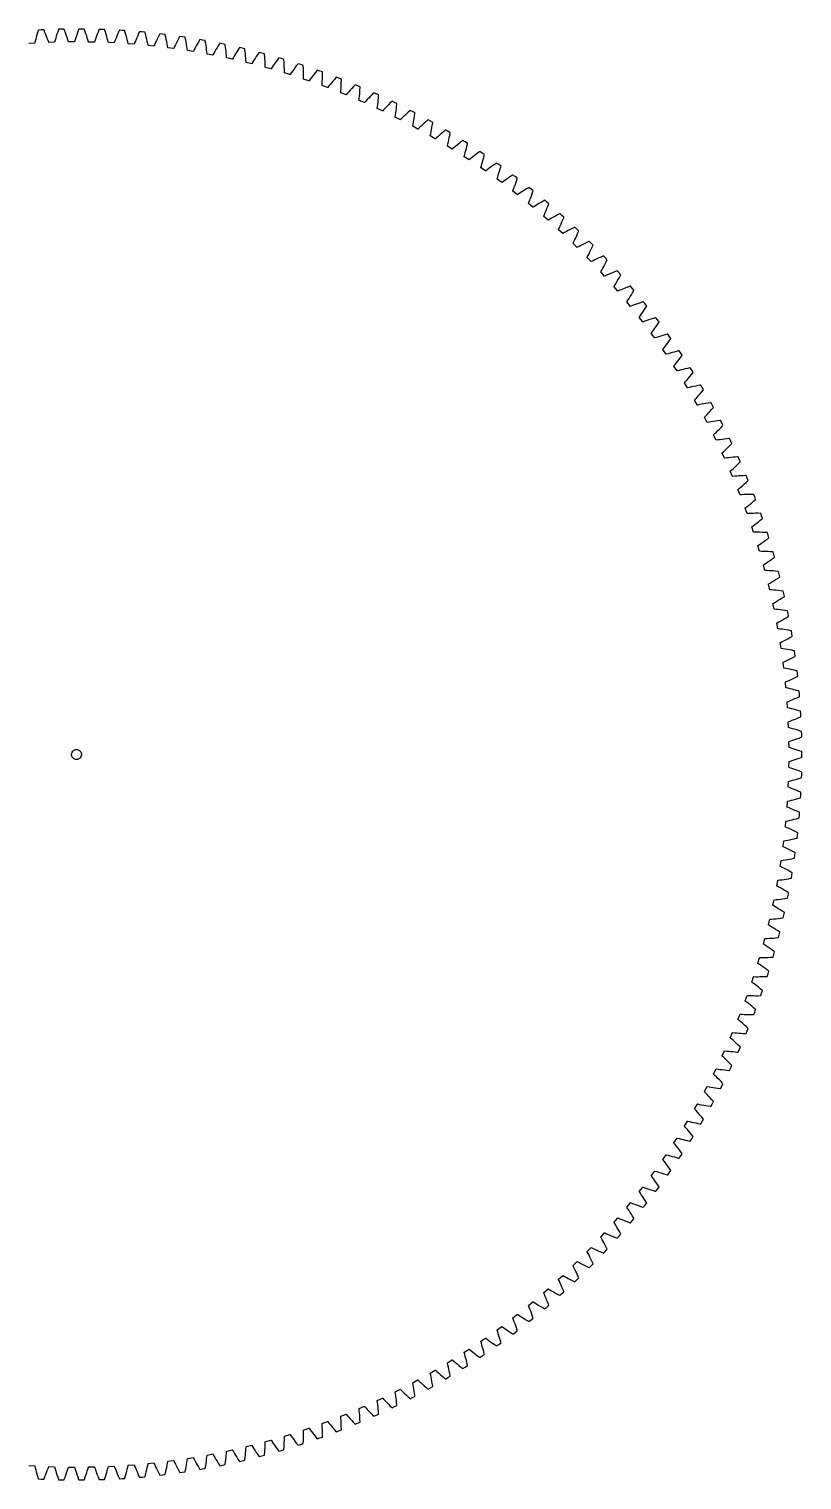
# Model space of a CAD drawing. Extents: x 274.8 to 331.4, y -24.9 to 28.2.
# Drawn here: x 303.1 to 331.4, y -24.9 to 28.2 of the extents above; entities that cross this region are included whole.
import ezdxf

# ---------------------------------------------------------------- set-up
doc = ezdxf.new("R2010")
doc.units = 0
doc.header["$MEASUREMENT"] = 0
doc.layers.add('OpenJsCad', color=7, linetype='CONTINUOUS')

msp = doc.modelspace()

# ---------------------------------------------------------------- linework, layer by layer
at = {"layer": 'OpenJsCad'}
msp.add_lwpolyline([(303.074, -24.364), (303.283, -24.377), (303.285, -24.379), (303.287, -24.384), (303.304, -24.452), (303.323, -24.525), (303.344, -24.6), (303.366, -24.676), (303.389, -24.755), (303.413, -24.836), (303.42, -24.856), (303.519, -24.862), (303.619, -24.866), (303.627, -24.846), (303.659, -24.768), (303.69, -24.692), (303.719, -24.618), (303.747, -24.546), (303.773, -24.475), (303.797, -24.409), (303.799, -24.404), (303.801, -24.402), (304.01, -24.41), (304.012, -24.412), (304.014, -24.416), (304.034, -24.484), (304.055, -24.556), (304.077, -24.631), (304.101, -24.707), (304.126, -24.785), (304.153, -24.864), (304.16, -24.885), (304.26, -24.888), (304.359, -24.889), (304.367, -24.869), (304.397, -24.79), (304.426, -24.713), (304.453, -24.638), (304.478, -24.565), (304.503, -24.494), (304.525, -24.427), (304.527, -24.423), (304.529, -24.42), (304.738, -24.422), (304.74, -24.424), (304.742, -24.428), (304.764, -24.496), (304.787, -24.567), (304.811, -24.641), (304.837, -24.716), (304.865, -24.794), (304.894, -24.873), (304.901, -24.893), (305.001, -24.893), (305.101, -24.891), (305.108, -24.871), (305.136, -24.792), (305.162, -24.714), (305.187, -24.638), (305.211, -24.564), (305.233, -24.492), (305.253, -24.425), (305.255, -24.42), (305.257, -24.418), (305.466, -24.414), (305.468, -24.416), (305.471, -24.42), (305.494, -24.487), (305.519, -24.558), (305.545, -24.631), (305.574, -24.705), (305.603, -24.782), (305.634, -24.86), (305.642, -24.88), (305.742, -24.878), (305.841, -24.873), (305.848, -24.853), (305.874, -24.772), (305.898, -24.694), (305.921, -24.618), (305.942, -24.543), (305.962, -24.47), (305.981, -24.403), (305.983, -24.398), (305.985, -24.396), (306.194, -24.386), (306.196, -24.388), (306.198, -24.392), (306.223, -24.458), (306.25, -24.528), (306.279, -24.6), (306.309, -24.674), (306.341, -24.75), (306.374, -24.827), (306.383, -24.847), (306.482, -24.842), (306.582, -24.834), (306.588, -24.813), (306.611, -24.733), (306.633, -24.654), (306.654, -24.577), (306.673, -24.501), (306.691, -24.428), (306.708, -24.36), (306.709, -24.355), (306.711, -24.353), (306.92, -24.337), (306.922, -24.339), (306.925, -24.343), (306.951, -24.408), (306.981, -24.478), (307.011, -24.549), (307.043, -24.622), (307.077, -24.697), (307.113, -24.773), (307.122, -24.793), (307.221, -24.785), (307.32, -24.774), (307.326, -24.754), (307.347, -24.672), (307.367, -24.593), (307.385, -24.515), (307.403, -24.439), (307.419, -24.366), (307.433, -24.297), (307.435, -24.292), (307.437, -24.29), (307.645, -24.268), (307.647, -24.27), (307.65, -24.274), (307.678, -24.338), (307.709, -24.407), (307.742, -24.478), (307.776, -24.55), (307.812, -24.623), (307.849, -24.699), (307.859, -24.718), (307.958, -24.707), (308.057, -24.694), (308.062, -24.673), (308.081, -24.591), (308.098, -24.511), (308.115, -24.433), (308.13, -24.357), (308.144, -24.283), (308.157, -24.214), (308.158, -24.209), (308.16, -24.207), (308.367, -24.179), (308.37, -24.181), (308.372, -24.185), (308.403, -24.248), (308.436, -24.316), (308.47, -24.386), (308.506, -24.457), (308.544, -24.529), (308.584, -24.604), (308.594, -24.623), (308.693, -24.609), (308.791, -24.593), (308.796, -24.572), (308.812, -24.49), (308.828, -24.409), (308.842, -24.331), (308.855, -24.254), (308.867, -24.18), (308.877, -24.11), (308.879, -24.106), (308.881, -24.103), (309.087, -24.07), (309.09, -24.071), (309.092, -24.075), (309.124, -24.138), (309.159, -24.205), (309.196, -24.273), (309.234, -24.344), (309.274, -24.415), (309.316, -24.488), (309.326, -24.507), (309.425, -24.491), (309.523, -24.472), (309.526, -24.451), (309.541, -24.368), (309.554, -24.287), (309.566, -24.208), (309.577, -24.131), (309.586, -24.057), (309.595, -23.987), (309.596, -23.982), (309.598, -23.98), (309.803, -23.94), (309.806, -23.942), (309.809, -23.946), (309.843, -24.008), (309.879, -24.074), (309.918, -24.141), (309.958, -24.21), (310, -24.28), (310.044, -24.352), (310.055, -24.371), (310.153, -24.352), (310.25, -24.331), (310.253, -24.309), (310.265, -24.226), (310.276, -24.145), (310.286, -24.066), (310.294, -23.988), (310.302, -23.913), (310.309, -23.843), (310.31, -23.839), (310.312, -23.836), (310.516, -23.791), (310.519, -23.793), (310.522, -23.797), (310.557, -23.857), (310.596, -23.922), (310.636, -23.989), (310.678, -24.056), (310.722, -24.126), (310.767, -24.196), (310.779, -24.214), (310.877, -24.193), (310.973, -24.169), (310.976, -24.147), (310.986, -24.064), (310.994, -23.982), (311.002, -23.903), (311.008, -23.825), (311.014, -23.75), (311.019, -23.68), (311.02, -23.675), (311.021, -23.673), (311.224, -23.622), (311.227, -23.624), (311.23, -23.627), (311.267, -23.687), (311.307, -23.751), (311.35, -23.816), (311.393, -23.883), (311.439, -23.951), (311.487, -24.02), (311.499, -24.038), (311.596, -24.014), (311.692, -23.987), (311.694, -23.965), (311.701, -23.881), (311.707, -23.8), (311.713, -23.72), (311.717, -23.643), (311.721, -23.567), (311.723, -23.497), (311.724, -23.492), (311.726, -23.49), (311.927, -23.433), (311.93, -23.435), (311.933, -23.438), (311.972, -23.497), (312.014, -23.56), (312.058, -23.624), (312.104, -23.689), (312.151, -23.756), (312.201, -23.824), (312.214, -23.841), (312.31, -23.814), (312.405, -23.785), (312.406, -23.763), (312.411, -23.679), (312.415, -23.597), (312.418, -23.518), (312.421, -23.44), (312.422, -23.365), (312.423, -23.294), (312.424, -23.289), (312.425, -23.287), (312.625, -23.225), (312.628, -23.226), (312.631, -23.23), (312.671, -23.287), (312.715, -23.349), (312.761, -23.412), (312.808, -23.476), (312.858, -23.541), (312.909, -23.607), (312.923, -23.624), (313.018, -23.595), (313.112, -23.563), (313.113, -23.541), (313.115, -23.457), (313.117, -23.375), (313.118, -23.296), (313.118, -23.218), (313.118, -23.142), (313.116, -23.072), (313.117, -23.067), (313.118, -23.065), (313.316, -22.997), (313.319, -22.999), (313.323, -23.002), (313.364, -23.058), (313.41, -23.119), (313.457, -23.18), (313.507, -23.243), (313.558, -23.307), (313.611, -23.372), (313.625, -23.388), (313.719, -23.356), (313.813, -23.321), (313.813, -23.3), (313.813, -23.216), (313.813, -23.134), (313.811, -23.054), (313.809, -22.976), (313.806, -22.901), (313.803, -22.831), (313.804, -22.826), (313.805, -22.823), (314.001, -22.75), (314.004, -22.751), (314.007, -22.755), (314.051, -22.81), (314.098, -22.869), (314.147, -22.929), (314.198, -22.99), (314.251, -23.053), (314.306, -23.116), (314.321, -23.133), (314.414, -23.098), (314.507, -23.06), (314.506, -23.039), (314.504, -22.955), (314.501, -22.873), (314.497, -22.793), (314.493, -22.716), (314.488, -22.64), (314.483, -22.57), (314.484, -22.565), (314.485, -22.563), (314.679, -22.484), (314.682, -22.485), (314.685, -22.489), (314.73, -22.543), (314.779, -22.6), (314.83, -22.659), (314.883, -22.719), (314.937, -22.78), (314.994, -22.842), (315.009, -22.857), (315.101, -22.82), (315.193, -22.78), (315.192, -22.759), (315.187, -22.675), (315.182, -22.593), (315.176, -22.513), (315.17, -22.436), (315.163, -22.361), (315.156, -22.291), (315.156, -22.286), (315.157, -22.283), (315.349, -22.199), (315.352, -22.201), (315.355, -22.204), (315.402, -22.256), (315.452, -22.313), (315.505, -22.37), (315.559, -22.428), (315.616, -22.487), (315.674, -22.548), (315.689, -22.563), (315.781, -22.523), (315.871, -22.481), (315.869, -22.459), (315.862, -22.376), (315.855, -22.294), (315.847, -22.215), (315.838, -22.138), (315.829, -22.063), (315.82, -21.993), (315.82, -21.988), (315.821, -21.985), (316.011, -21.896), (316.013, -21.897), (316.017, -21.9), (316.065, -21.952), (316.117, -22.006), (316.171, -22.062), (316.227, -22.119), (316.285, -22.177), (316.346, -22.235), (316.361, -22.25), (316.451, -22.208), (316.54, -22.163), (316.538, -22.141), (316.529, -22.058), (316.519, -21.976), (316.509, -21.897), (316.498, -21.82), (316.487, -21.746), (316.476, -21.676), (316.476, -21.671), (316.477, -21.669), (316.664, -21.574), (316.667, -21.575), (316.67, -21.578), (316.72, -21.628), (316.773, -21.681), (316.829, -21.736), (316.886, -21.791), (316.946, -21.847), (317.008, -21.904), (317.024, -21.919), (317.113, -21.874), (317.201, -21.826), (317.198, -21.805), (317.186, -21.721), (317.174, -21.64), (317.162, -21.562), (317.149, -21.485), (317.136, -21.411), (317.123, -21.342), (317.123, -21.337), (317.123, -21.334), (317.307, -21.234), (317.31, -21.235), (317.314, -21.238), (317.365, -21.287), (317.42, -21.338), (317.477, -21.391), (317.536, -21.445), (317.597, -21.499), (317.661, -21.554), (317.677, -21.568), (317.765, -21.521), (317.851, -21.471), (317.848, -21.45), (317.834, -21.367), (317.82, -21.286), (317.805, -21.208), (317.79, -21.132), (317.775, -21.058), (317.76, -20.989), (317.76, -20.984), (317.76, -20.981), (317.941, -20.877), (317.944, -20.877), (317.949, -20.88), (318.001, -20.927), (318.057, -20.978), (318.115, -21.029), (318.176, -21.08), (318.239, -21.133), (318.304, -21.187), (318.32, -21.2), (318.407, -21.15), (318.492, -21.098), (318.488, -21.077), (318.471, -20.995), (318.455, -20.914), (318.438, -20.836), (318.421, -20.761), (318.404, -20.687), (318.387, -20.619), (318.386, -20.614), (318.387, -20.611), (318.565, -20.501), (318.568, -20.502), (318.572, -20.505), (318.626, -20.55), (318.684, -20.599), (318.743, -20.648), (318.805, -20.699), (318.87, -20.75), (318.936, -20.801), (318.953, -20.814), (319.038, -20.762), (319.121, -20.708), (319.117, -20.686), (319.098, -20.604), (319.08, -20.525), (319.061, -20.447), (319.041, -20.372), (319.022, -20.299), (319.003, -20.231), (319.003, -20.226), (319.003, -20.223), (319.178, -20.109), (319.181, -20.109), (319.186, -20.112), (319.24, -20.156), (319.299, -20.203), (319.361, -20.251), (319.424, -20.299), (319.49, -20.348), (319.557, -20.398), (319.575, -20.411), (319.658, -20.356), (319.74, -20.299), (319.735, -20.278), (319.714, -20.197), (319.693, -20.118), (319.672, -20.041), (319.651, -19.966), (319.629, -19.894), (319.609, -19.827), (319.608, -19.822), (319.609, -19.819), (319.78, -19.699), (319.783, -19.7), (319.788, -19.702), (319.844, -19.745), (319.904, -19.79), (319.966, -19.836), (320.031, -19.883), (320.098, -19.93), (320.167, -19.978), (320.185, -19.99), (320.267, -19.933), (320.347, -19.874), (320.341, -19.853), (320.318, -19.772), (320.295, -19.694), (320.272, -19.618), (320.248, -19.544), (320.225, -19.472), (320.203, -19.405), (320.202, -19.4), (320.202, -19.397), (320.371, -19.273), (320.374, -19.274), (320.378, -19.276), (320.435, -19.317), (320.497, -19.361), (320.56, -19.405), (320.626, -19.45), (320.695, -19.495), (320.765, -19.541), (320.783, -19.553), (320.863, -19.493), (320.942, -19.432), (320.936, -19.411), (320.91, -19.331), (320.885, -19.253), (320.86, -19.178), (320.834, -19.104), (320.809, -19.033), (320.785, -18.967), (320.783, -18.963), (320.784, -18.959), (320.949, -18.831), (320.952, -18.831), (320.956, -18.833), (321.014, -18.873), (321.077, -18.915), (321.142, -18.957), (321.209, -19), (321.279, -19.043), (321.35, -19.087), (321.369, -19.098), (321.448, -19.037), (321.524, -18.974), (321.517, -18.953), (321.49, -18.874), (321.462, -18.796), (321.435, -18.722), (321.407, -18.649), (321.38, -18.579), (321.354, -18.513), (321.353, -18.509), (321.353, -18.506), (321.514, -18.372), (321.517, -18.373), (321.522, -18.375), (321.581, -18.412), (321.645, -18.452), (321.711, -18.493), (321.779, -18.534), (321.85, -18.576), (321.923, -18.618), (321.942, -18.628), (322.019, -18.565), (322.094, -18.499), (322.086, -18.479), (322.056, -18.4), (322.027, -18.324), (321.997, -18.25), (321.968, -18.178), (321.938, -18.108), (321.91, -18.044), (321.909, -18.039), (321.909, -18.036), (322.067, -17.898), (322.07, -17.898), (322.074, -17.9), (322.135, -17.936), (322.2, -17.975), (322.267, -18.013), (322.336, -18.053), (322.408, -18.092), (322.482, -18.132), (322.501, -18.142), (322.576, -18.076), (322.649, -18.009), (322.641, -17.989), (322.609, -17.911), (322.578, -17.835), (322.546, -17.762), (322.515, -17.691), (322.483, -17.622), (322.454, -17.559), (322.452, -17.554), (322.452, -17.551), (322.606, -17.409), (322.609, -17.409), (322.613, -17.411), (322.675, -17.445), (322.741, -17.482), (322.809, -17.518), (322.88, -17.556), (322.953, -17.593), (323.028, -17.631), (323.047, -17.641), (323.12, -17.573), (323.191, -17.503), (323.183, -17.483), (323.149, -17.406), (323.115, -17.332), (323.081, -17.26), (323.048, -17.189), (323.015, -17.122), (322.983, -17.059), (322.981, -17.054), (322.982, -17.051), (323.131, -16.905), (323.134, -16.905), (323.139, -16.906), (323.201, -16.939), (323.268, -16.974), (323.337, -17.009), (323.409, -17.044), (323.483, -17.079), (323.559, -17.115), (323.579, -17.124), (323.65, -17.054), (323.719, -16.983), (323.71, -16.963), (323.674, -16.887), (323.638, -16.813), (323.602, -16.742), (323.567, -16.673), (323.532, -16.606), (323.498, -16.544), (323.497, -16.54), (323.497, -16.537), (323.642, -16.386), (323.645, -16.386), (323.65, -16.388), (323.713, -16.419), (323.781, -16.451), (323.851, -16.484), (323.924, -16.517), (323.998, -16.551), (324.075, -16.584), (324.095, -16.593), (324.165, -16.521), (324.232, -16.447), (324.222, -16.428), (324.184, -16.353), (324.146, -16.281), (324.108, -16.21), (324.071, -16.142), (324.034, -16.077), (323.999, -16.016), (323.997, -16.011), (323.997, -16.008), (324.138, -15.853), (324.141, -15.853), (324.146, -15.855), (324.21, -15.884), (324.279, -15.915), (324.35, -15.946), (324.423, -15.977), (324.499, -16.008), (324.577, -16.039), (324.597, -16.047), (324.664, -15.974), (324.729, -15.898), (324.719, -15.879), (324.679, -15.805), (324.639, -15.734), (324.599, -15.665), (324.56, -15.598), (324.521, -15.533), (324.485, -15.473), (324.483, -15.468), (324.483, -15.465), (324.619, -15.307), (324.622, -15.307), (324.627, -15.308), (324.692, -15.336), (324.762, -15.364), (324.834, -15.393), (324.908, -15.422), (324.984, -15.452), (325.063, -15.481), (325.084, -15.488), (325.149, -15.413), (325.212, -15.335), (325.201, -15.317), (325.158, -15.244), (325.116, -15.174), (325.075, -15.106), (325.034, -15.04), (324.993, -14.976), (324.955, -14.917), (324.953, -14.913), (324.953, -14.91), (325.085, -14.748), (325.088, -14.747), (325.093, -14.748), (325.158, -14.774), (325.229, -14.801), (325.302, -14.828), (325.377, -14.855), (325.454, -14.882), (325.534, -14.909), (325.554, -14.915), (325.617, -14.838), (325.678, -14.759), (325.667, -14.741), (325.622, -14.669), (325.578, -14.6), (325.535, -14.533), (325.492, -14.469), (325.45, -14.406), (325.41, -14.348), (325.408, -14.344), (325.407, -14.341), (325.535, -14.175), (325.538, -14.175), (325.543, -14.176), (325.609, -14.2), (325.68, -14.224), (325.754, -14.249), (325.829, -14.274), (325.908, -14.299), (325.988, -14.324), (326.009, -14.33), (326.069, -14.251), (326.128, -14.17), (326.116, -14.152), (326.07, -14.082), (326.024, -14.014), (325.979, -13.949), (325.934, -13.885), (325.89, -13.824), (325.848, -13.767), (325.846, -13.763), (325.846, -13.76), (325.969, -13.591), (325.972, -13.59), (325.977, -13.591), (326.043, -13.613), (326.115, -13.636), (326.189, -13.658), (326.266, -13.681), (326.345, -13.704), (326.426, -13.726), (326.446, -13.732), (326.505, -13.651), (326.561, -13.569), (326.549, -13.551), (326.501, -13.483), (326.453, -13.416), (326.406, -13.352), (326.359, -13.289), (326.314, -13.229), (326.271, -13.174), (326.268, -13.17), (326.268, -13.166), (326.386, -12.994), (326.389, -12.993), (326.394, -12.994), (326.461, -13.014), (326.534, -13.035), (326.608, -13.056), (326.686, -13.076), (326.765, -13.097), (326.846, -13.117), (326.868, -13.122), (326.924, -13.04), (326.978, -12.956), (326.965, -12.939), (326.915, -12.871), (326.865, -12.806), (326.816, -12.743), (326.768, -12.682), (326.721, -12.623), (326.676, -12.569), (326.674, -12.565), (326.673, -12.562), (326.786, -12.386), (326.789, -12.385), (326.794, -12.386), (326.862, -12.404), (326.935, -12.423), (327.011, -12.442), (327.088, -12.46), (327.168, -12.478), (327.25, -12.496), (327.271, -12.501), (327.325, -12.417), (327.377, -12.332), (327.364, -12.314), (327.312, -12.248), (327.26, -12.185), (327.21, -12.123), (327.16, -12.064), (327.111, -12.006), (327.065, -11.953), (327.062, -11.949), (327.061, -11.946), (327.17, -11.767), (327.173, -11.766), (327.178, -11.767), (327.246, -11.783), (327.319, -11.8), (327.395, -11.816), (327.473, -11.833), (327.554, -11.849), (327.636, -11.864), (327.658, -11.868), (327.709, -11.783), (327.758, -11.696), (327.745, -11.679), (327.691, -11.615), (327.638, -11.553), (327.585, -11.492), (327.534, -11.434), (327.483, -11.378), (327.436, -11.326), (327.433, -11.322), (327.432, -11.319), (327.536, -11.138), (327.538, -11.137), (327.543, -11.137), (327.612, -11.151), (327.686, -11.166), (327.762, -11.181), (327.841, -11.195), (327.922, -11.208), (328.005, -11.222), (328.026, -11.225), (328.075, -11.138), (328.122, -11.05), (328.108, -11.034), (328.052, -10.971), (327.997, -10.91), (327.943, -10.851), (327.89, -10.795), (327.838, -10.74), (327.789, -10.69), (327.786, -10.686), (327.786, -10.683), (327.884, -10.498), (327.887, -10.497), (327.892, -10.497), (327.961, -10.51), (328.035, -10.523), (328.112, -10.535), (328.191, -10.547), (328.272, -10.558), (328.355, -10.569), (328.377, -10.572), (328.423, -10.484), (328.468, -10.395), (328.453, -10.379), (328.396, -10.317), (328.339, -10.258), (328.283, -10.201), (328.229, -10.146), (328.175, -10.093), (328.125, -10.044), (328.122, -10.04), (328.121, -10.037), (328.214, -9.849), (328.217, -9.848), (328.222, -9.848), (328.291, -9.859), (328.366, -9.87), (328.443, -9.88), (328.522, -9.889), (328.603, -9.899), (328.687, -9.907), (328.709, -9.909), (328.753, -9.82), (328.795, -9.73), (328.78, -9.714), (328.72, -9.654), (328.662, -9.597), (328.605, -9.541), (328.549, -9.487), (328.494, -9.436), (328.442, -9.388), (328.439, -9.384), (328.438, -9.381), (328.526, -9.192), (328.529, -9.191), (328.534, -9.19), (328.603, -9.199), (328.678, -9.207), (328.756, -9.215), (328.835, -9.223), (328.917, -9.23), (329, -9.236), (329.022, -9.238), (329.064, -9.147), (329.103, -9.056), (329.088, -9.04), (329.027, -8.982), (328.967, -8.926), (328.908, -8.872), (328.851, -8.82), (328.794, -8.77), (328.741, -8.724), (328.738, -8.72), (328.737, -8.718), (328.819, -8.525), (328.822, -8.524), (328.827, -8.524), (328.897, -8.531), (328.972, -8.537), (329.05, -8.543), (329.129, -8.548), (329.211, -8.553), (329.295, -8.557), (329.317, -8.557), (329.356, -8.466), (329.392, -8.373), (329.377, -8.359), (329.314, -8.302), (329.253, -8.248), (329.193, -8.196), (329.134, -8.145), (329.076, -8.097), (329.021, -8.052), (329.018, -8.048), (329.017, -8.046), (329.094, -7.851), (329.097, -7.85), (329.102, -7.85), (329.172, -7.854), (329.247, -7.858), (329.325, -7.862), (329.404, -7.865), (329.486, -7.868), (329.57, -7.869), (329.592, -7.869), (329.629, -7.777), (329.663, -7.683), (329.646, -7.669), (329.582, -7.614), (329.52, -7.562), (329.458, -7.511), (329.398, -7.462), (329.338, -7.416), (329.283, -7.372), (329.279, -7.369), (329.278, -7.366), (329.35, -7.17), (329.353, -7.168), (329.357, -7.168), (329.428, -7.17), (329.503, -7.173), (329.581, -7.174), (329.66, -7.175), (329.742, -7.175), (329.826, -7.174), (329.848, -7.174), (329.882, -7.08), (329.914, -6.986), (329.897, -6.972), (329.831, -6.919), (329.767, -6.868), (329.704, -6.819), (329.642, -6.772), (329.582, -6.727), (329.525, -6.686), (329.522, -6.682), (329.52, -6.68), (329.586, -6.481), (329.589, -6.48), (329.594, -6.479), (329.664, -6.48), (329.74, -6.48), (329.817, -6.479), (329.897, -6.478), (329.979, -6.476), (330.063, -6.473), (330.085, -6.472), (330.116, -6.377), (330.145, -6.282), (330.128, -6.268), (330.061, -6.217), (329.995, -6.168), (329.931, -6.121), (329.868, -6.076), (329.806, -6.033), (329.748, -5.993), (329.745, -5.989), (329.743, -5.987), (329.804, -5.786), (329.806, -5.785), (329.811, -5.784), (329.882, -5.783), (329.957, -5.781), (330.035, -5.778), (330.114, -5.774), (330.196, -5.77), (330.28, -5.764), (330.302, -5.763), (330.33, -5.667), (330.356, -5.571), (330.339, -5.558), (330.271, -5.509), (330.204, -5.462), (330.138, -5.417), (330.074, -5.373), (330.011, -5.332), (329.952, -5.293), (329.948, -5.29), (329.947, -5.288), (330.002, -5.086), (330.004, -5.084), (330.009, -5.083), (330.079, -5.08), (330.155, -5.076), (330.232, -5.071), (330.312, -5.065), (330.393, -5.058), (330.477, -5.05), (330.499, -5.048), (330.525, -4.952), (330.548, -4.855), (330.53, -4.843), (330.461, -4.796), (330.392, -4.751), (330.325, -4.707), (330.26, -4.665), (330.196, -4.626), (330.136, -4.589), (330.132, -4.586), (330.131, -4.583), (330.18, -4.38), (330.182, -4.378), (330.187, -4.377), (330.257, -4.372), (330.333, -4.366), (330.41, -4.359), (330.489, -4.351), (330.571, -4.341), (330.654, -4.331), (330.676, -4.329), (330.699, -4.232), (330.72, -4.134), (330.702, -4.122), (330.631, -4.077), (330.561, -4.034), (330.493, -3.992), (330.426, -3.953), (330.361, -3.914), (330.3, -3.879), (330.296, -3.876), (330.295, -3.874), (330.338, -3.669), (330.341, -3.668), (330.346, -3.666), (330.416, -3.659), (330.491, -3.651), (330.568, -3.642), (330.647, -3.631), (330.728, -3.62), (330.811, -3.608), (330.832, -3.604), (330.853, -3.507), (330.871, -3.409), (330.853, -3.397), (330.78, -3.354), (330.71, -3.313), (330.641, -3.273), (330.573, -3.235), (330.507, -3.199), (330.445, -3.166), (330.441, -3.163), (330.439, -3.16), (330.477, -2.955), (330.479, -2.953), (330.484, -2.951), (330.554, -2.942), (330.628, -2.932), (330.705, -2.921), (330.784, -2.908), (330.865, -2.894), (330.948, -2.88), (330.969, -2.876), (330.987, -2.778), (331.002, -2.679), (330.983, -2.668), (330.91, -2.627), (330.838, -2.588), (330.768, -2.55), (330.699, -2.514), (330.632, -2.48), (330.569, -2.448), (330.565, -2.445), (330.563, -2.443), (330.595, -2.236), (330.598, -2.234), (330.602, -2.233), (330.672, -2.222), (330.746, -2.209), (330.823, -2.196), (330.901, -2.181), (330.982, -2.165), (331.064, -2.148), (331.085, -2.144), (331.1, -2.045), (331.113, -1.946), (331.094, -1.936), (331.019, -1.897), (330.946, -1.86), (330.875, -1.824), (330.805, -1.79), (330.737, -1.757), (330.674, -1.728), (330.669, -1.725), (330.668, -1.722), (330.694, -1.515), (330.696, -1.513), (330.701, -1.511), (330.77, -1.499), (330.844, -1.484), (330.92, -1.468), (330.998, -1.451), (331.078, -1.433), (331.16, -1.414), (331.181, -1.409), (331.193, -1.31), (331.203, -1.211), (331.184, -1.201), (331.108, -1.164), (331.034, -1.129), (330.962, -1.095), (330.891, -1.063), (330.822, -1.032), (330.758, -1.004), (330.754, -1.002), (330.752, -0.999), (330.772, -0.791), (330.774, -0.789), (330.779, -0.787), (330.848, -0.773), (330.921, -0.756), (330.997, -0.738), (331.074, -0.719), (331.154, -0.699), (331.235, -0.677), (331.256, -0.671), (331.265, -0.572), (331.272, -0.473), (331.253, -0.464), (331.176, -0.429), (331.101, -0.396), (331.028, -0.364), (330.957, -0.334), (330.887, -0.305), (330.822, -0.279), (330.817, -0.276), (330.815, -0.274), (330.83, -0.065), (330.832, -0.063), (330.837, -0.062), (330.905, -0.045), (330.978, -0.026), (331.053, -0.006), (331.13, 0.015), (331.209, 0.038), (331.29, 0.061), (331.31, 0.068), (331.317, 0.167), (331.321, 0.267), (331.302, 0.275), (331.224, 0.308), (331.148, 0.339), (331.074, 0.369), (331.002, 0.397), (330.931, 0.424), (330.865, 0.448), (330.861, 0.45), (330.859, 0.453), (330.868, 0.662), (330.87, 0.664), (330.874, 0.666), (330.942, 0.684), (331.015, 0.705), (331.089, 0.727), (331.166, 0.75), (331.244, 0.775), (331.324, 0.801), (331.344, 0.808), (331.348, 0.908), (331.35, 1.007), (331.33, 1.015), (331.251, 1.046), (331.175, 1.075), (331.1, 1.102), (331.027, 1.129), (330.955, 1.153), (330.889, 1.176), (330.884, 1.178), (330.882, 1.18), (330.885, 1.389), (330.887, 1.392), (330.892, 1.394), (330.959, 1.414), (331.031, 1.437), (331.105, 1.461), (331.18, 1.487), (331.258, 1.513), (331.337, 1.542), (331.357, 1.549), (331.359, 1.649), (331.357, 1.748), (331.337, 1.756), (331.258, 1.784), (331.18, 1.811), (331.105, 1.837), (331.031, 1.861), (330.959, 1.883), (330.892, 1.904), (330.887, 1.906), (330.885, 1.908), (330.882, 2.117), (330.884, 2.12), (330.889, 2.122), (330.955, 2.144), (331.027, 2.169), (331.1, 2.195), (331.175, 2.223), (331.251, 2.252), (331.33, 2.282), (331.35, 2.29), (331.348, 2.39), (331.344, 2.49), (331.324, 2.496), (331.244, 2.523), (331.166, 2.547), (331.089, 2.571), (331.015, 2.593), (330.942, 2.613), (330.874, 2.632), (330.87, 2.634), (330.868, 2.636), (330.859, 2.845), (330.861, 2.847), (330.865, 2.85), (330.931, 2.874), (331.002, 2.901), (331.074, 2.929), (331.148, 2.958), (331.224, 2.99), (331.302, 3.022), (331.321, 3.031), (331.317, 3.13), (331.31, 3.23), (331.29, 3.236), (331.209, 3.26), (331.13, 3.283), (331.053, 3.304), (330.978, 3.324), (330.905, 3.342), (330.837, 3.359), (330.832, 3.361), (330.83, 3.363), (330.815, 3.572), (330.817, 3.574), (330.822, 3.577), (330.887, 3.603), (330.957, 3.631), (331.028, 3.662), (331.101, 3.693), (331.176, 3.726), (331.253, 3.761), (331.272, 3.77), (331.265, 3.87), (331.256, 3.969), (331.235, 3.975), (331.154, 3.996), (331.074, 4.017), (330.997, 4.036), (330.921, 4.054), (330.848, 4.07), (330.779, 4.085), (330.774, 4.087), (330.772, 4.089), (330.752, 4.297), (330.754, 4.299), (330.758, 4.302), (330.822, 4.33), (330.891, 4.36), (330.962, 4.393), (331.034, 4.426), (331.108, 4.462), (331.184, 4.499), (331.203, 4.508), (331.193, 4.608), (331.181, 4.706), (331.16, 4.712), (331.078, 4.731), (330.998, 4.749), (330.92, 4.766), (330.844, 4.782), (330.77, 4.796), (330.701, 4.809), (330.696, 4.811), (330.694, 4.813), (330.668, 5.02), (330.669, 5.023), (330.674, 5.025), (330.737, 5.055), (330.805, 5.087), (330.875, 5.122), (330.946, 5.157), (331.019, 5.195), (331.094, 5.234), (331.113, 5.244), (331.1, 5.343), (331.085, 5.441), (331.064, 5.446), (330.982, 5.463), (330.901, 5.479), (330.823, 5.494), (330.746, 5.507), (330.672, 5.52), (330.602, 5.531), (330.598, 5.532), (330.595, 5.534), (330.563, 5.741), (330.565, 5.743), (330.569, 5.746), (330.632, 5.777), (330.699, 5.812), (330.768, 5.848), (330.838, 5.886), (330.91, 5.925), (330.983, 5.966), (331.002, 5.977), (330.987, 6.075), (330.969, 6.173), (330.948, 6.177), (330.865, 6.192), (330.784, 6.206), (330.705, 6.218), (330.628, 6.23), (330.554, 6.24), (330.484, 6.249), (330.479, 6.25), (330.477, 6.252), (330.439, 6.458), (330.441, 6.46), (330.445, 6.463), (330.507, 6.497), (330.573, 6.533), (330.641, 6.571), (330.71, 6.611), (330.78, 6.652), (330.853, 6.695), (330.871, 6.706), (330.853, 6.804), (330.832, 6.902), (330.811, 6.905), (330.728, 6.918), (330.647, 6.929), (330.568, 6.939), (330.491, 6.949), (330.416, 6.957), (330.346, 6.964), (330.341, 6.965), (330.338, 6.967), (330.295, 7.171), (330.296, 7.174), (330.3, 7.177), (330.361, 7.212), (330.426, 7.25), (330.493, 7.29), (330.561, 7.332), (330.631, 7.375), (330.702, 7.42), (330.72, 7.432), (330.699, 7.529), (330.676, 7.626), (330.654, 7.629), (330.571, 7.639), (330.489, 7.648), (330.41, 7.656), (330.333, 7.663), (330.257, 7.67), (330.187, 7.675), (330.182, 7.676), (330.18, 7.677), (330.131, 7.881), (330.132, 7.883), (330.136, 7.887), (330.196, 7.923), (330.26, 7.963), (330.325, 8.005), (330.392, 8.048), (330.461, 8.094), (330.53, 8.141), (330.548, 8.153), (330.525, 8.25), (330.499, 8.346), (330.477, 8.348), (330.393, 8.356), (330.312, 8.363), (330.232, 8.369), (330.155, 8.374), (330.079, 8.378), (330.009, 8.381), (330.004, 8.382), (330.002, 8.383), (329.947, 8.585), (329.948, 8.588), (329.952, 8.591), (330.011, 8.629), (330.074, 8.671), (330.138, 8.715), (330.204, 8.76), (330.271, 8.807), (330.339, 8.856), (330.356, 8.869), (330.33, 8.965), (330.302, 9.06), (330.28, 9.062), (330.196, 9.067), (330.114, 9.072), (330.035, 9.076), (329.957, 9.078), (329.882, 9.08), (329.811, 9.082), (329.806, 9.082), (329.804, 9.084), (329.743, 9.284), (329.745, 9.287), (329.748, 9.29), (329.806, 9.33), (329.868, 9.374), (329.931, 9.419), (329.995, 9.466), (330.061, 9.515), (330.128, 9.566), (330.145, 9.579), (330.116, 9.675), (330.085, 9.769), (330.063, 9.77), (329.979, 9.773), (329.897, 9.775), (329.817, 9.777), (329.74, 9.777), (329.664, 9.777), (329.594, 9.777), (329.589, 9.777), (329.586, 9.779), (329.52, 9.977), (329.522, 9.98), (329.525, 9.983), (329.582, 10.025), (329.642, 10.07), (329.704, 10.117), (329.767, 10.166), (329.831, 10.217), (329.897, 10.27), (329.914, 10.283), (329.882, 10.378), (329.848, 10.472), (329.826, 10.472), (329.742, 10.473), (329.66, 10.473), (329.581, 10.472), (329.503, 10.47), (329.428, 10.468), (329.357, 10.465), (329.353, 10.466), (329.35, 10.467), (329.278, 10.664), (329.279, 10.667), (329.283, 10.67), (329.338, 10.713), (329.398, 10.76), (329.458, 10.809), (329.52, 10.859), (329.582, 10.912), (329.646, 10.967), (329.663, 10.981), (329.629, 11.074), (329.592, 11.167), (329.57, 11.167), (329.486, 11.165), (329.404, 11.163), (329.325, 11.16), (329.247, 11.156), (329.172, 11.152), (329.102, 11.147), (329.097, 11.148), (329.094, 11.149), (329.017, 11.343), (329.018, 11.346), (329.021, 11.35), (329.076, 11.394), (329.134, 11.443), (329.193, 11.493), (329.253, 11.546), (329.314, 11.6), (329.377, 11.656), (329.392, 11.671), (329.356, 11.764), (329.317, 11.855), (329.295, 11.854), (329.211, 11.85), (329.129, 11.846), (329.05, 11.84), (328.972, 11.835), (328.897, 11.828), (328.827, 11.822), (328.822, 11.822), (328.819, 11.823), (328.737, 12.015), (328.738, 12.018), (328.741, 12.022), (328.794, 12.068), (328.851, 12.118), (328.908, 12.17), (328.967, 12.224), (329.027, 12.28), (329.088, 12.338), (329.103, 12.353), (329.064, 12.445), (329.022, 12.535), (329, 12.534), (328.917, 12.528), (328.835, 12.521), (328.756, 12.513), (328.678, 12.505), (328.603, 12.497), (328.534, 12.488), (328.529, 12.488), (328.526, 12.489), (328.438, 12.679), (328.439, 12.682), (328.442, 12.686), (328.494, 12.733), (328.549, 12.785), (328.605, 12.839), (328.662, 12.894), (328.72, 12.952), (328.78, 13.012), (328.795, 13.027), (328.753, 13.118), (328.709, 13.207), (328.687, 13.205), (328.603, 13.196), (328.522, 13.187), (328.443, 13.177), (328.366, 13.167), (328.291, 13.157), (328.222, 13.146), (328.217, 13.146), (328.214, 13.147), (328.121, 13.334), (328.122, 13.337), (328.125, 13.341), (328.175, 13.39), (328.229, 13.443), (328.283, 13.499), (328.339, 13.556), (328.396, 13.615), (328.453, 13.676), (328.468, 13.692), (328.423, 13.782), (328.377, 13.87), (328.355, 13.867), (328.272, 13.856), (328.191, 13.844), (328.112, 13.833), (328.035, 13.82), (327.961, 13.808), (327.892, 13.795), (327.887, 13.795), (327.884, 13.796), (327.786, 13.981), (327.786, 13.984), (327.789, 13.987), (327.838, 14.038), (327.89, 14.092), (327.943, 14.149), (327.997, 14.208), (328.052, 14.269), (328.108, 14.332), (328.122, 14.348), (328.075, 14.436), (328.026, 14.523), (328.005, 14.519), (327.922, 14.506), (327.841, 14.492), (327.762, 14.478), (327.686, 14.464), (327.612, 14.449), (327.543, 14.435), (327.538, 14.434), (327.536, 14.435), (327.432, 14.617), (327.433, 14.62), (327.436, 14.624), (327.483, 14.676), (327.534, 14.732), (327.585, 14.79), (327.638, 14.85), (327.691, 14.913), (327.745, 14.977), (327.758, 14.994), (327.709, 15.08), (327.658, 15.166), (327.636, 15.162), (327.554, 15.146), (327.473, 15.13), (327.395, 15.114), (327.319, 15.097), (327.246, 15.081), (327.178, 15.064), (327.173, 15.064), (327.17, 15.065), (327.061, 15.244), (327.062, 15.247), (327.065, 15.251), (327.111, 15.304), (327.16, 15.361), (327.21, 15.421), (327.26, 15.482), (327.312, 15.546), (327.364, 15.612), (327.377, 15.629), (327.325, 15.714), (327.271, 15.798), (327.25, 15.794), (327.168, 15.776), (327.088, 15.758), (327.011, 15.739), (326.935, 15.72), (326.862, 15.702), (326.794, 15.683), (326.789, 15.683), (326.786, 15.684), (326.673, 15.859), (326.674, 15.862), (326.676, 15.867), (326.721, 15.921), (326.768, 15.98), (326.816, 16.041), (326.865, 16.104), (326.915, 16.169), (326.965, 16.236), (326.978, 16.254), (326.924, 16.337), (326.868, 16.42), (326.846, 16.415), (326.765, 16.394), (326.686, 16.374), (326.608, 16.353), (326.534, 16.333), (326.461, 16.312), (326.394, 16.292), (326.389, 16.291), (326.386, 16.292), (326.268, 16.464), (326.268, 16.467), (326.271, 16.471), (326.314, 16.527), (326.359, 16.587), (326.406, 16.649), (326.453, 16.714), (326.501, 16.78), (326.549, 16.849), (326.561, 16.867), (326.505, 16.949), (326.446, 17.03), (326.426, 17.024), (326.345, 17.002), (326.266, 16.979), (326.189, 16.956), (326.115, 16.933), (326.043, 16.91), (325.977, 16.888), (325.972, 16.888), (325.969, 16.888), (325.846, 17.057), (325.846, 17.06), (325.848, 17.065), (325.89, 17.121), (325.934, 17.183), (325.979, 17.246), (326.024, 17.312), (326.07, 17.38), (326.116, 17.45), (326.128, 17.468), (326.069, 17.549), (326.009, 17.628), (325.988, 17.621), (325.908, 17.597), (325.829, 17.572), (325.754, 17.547), (325.68, 17.522), (325.609, 17.497), (325.543, 17.473), (325.538, 17.472), (325.535, 17.473), (325.407, 17.639), (325.408, 17.642), (325.41, 17.646), (325.45, 17.704), (325.492, 17.766), (325.535, 17.831), (325.578, 17.898), (325.622, 17.967), (325.667, 18.038), (325.678, 18.057), (325.617, 18.136), (325.554, 18.213), (325.534, 18.206), (325.454, 18.179), (325.377, 18.152), (325.302, 18.125), (325.229, 18.098), (325.158, 18.072), (325.093, 18.046), (325.088, 18.045), (325.085, 18.045), (324.953, 18.207), (324.953, 18.21), (324.955, 18.215), (324.993, 18.274), (325.034, 18.337), (325.075, 18.403), (325.116, 18.471), (325.158, 18.542), (325.201, 18.614), (325.212, 18.633), (325.149, 18.71), (325.084, 18.786), (325.063, 18.778), (324.984, 18.749), (324.908, 18.72), (324.834, 18.691), (324.762, 18.662), (324.692, 18.633), (324.627, 18.606), (324.622, 18.604), (324.619, 18.605), (324.483, 18.763), (324.483, 18.766), (324.485, 18.771), (324.521, 18.831), (324.56, 18.895), (324.599, 18.962), (324.639, 19.032), (324.679, 19.103), (324.719, 19.177), (324.729, 19.196), (324.664, 19.271), (324.597, 19.345), (324.577, 19.337), (324.499, 19.306), (324.423, 19.274), (324.35, 19.243), (324.279, 19.212), (324.21, 19.182), (324.146, 19.152), (324.141, 19.151), (324.138, 19.151), (323.997, 19.306), (323.997, 19.309), (323.999, 19.313), (324.034, 19.374), (324.071, 19.44), (324.108, 19.508), (324.146, 19.578), (324.184, 19.651), (324.222, 19.726), (324.232, 19.745), (324.165, 19.819), (324.095, 19.89), (324.075, 19.882), (323.998, 19.848), (323.924, 19.815), (323.851, 19.782), (323.781, 19.749), (323.713, 19.716), (323.65, 19.685), (323.645, 19.684), (323.642, 19.684), (323.497, 19.834), (323.497, 19.837), (323.498, 19.842), (323.532, 19.904), (323.567, 19.971), (323.602, 20.04), (323.638, 20.111), (323.674, 20.185), (323.71, 20.261), (323.719, 20.28), (323.65, 20.352), (323.579, 20.422), (323.559, 20.413), (323.483, 20.377), (323.409, 20.341), (323.337, 20.306), (323.268, 20.271), (323.201, 20.237), (323.139, 20.204), (323.134, 20.202), (323.131, 20.202), (322.982, 20.349), (322.981, 20.352), (322.983, 20.356), (323.015, 20.419), (323.048, 20.487), (323.081, 20.557), (323.115, 20.629), (323.149, 20.704), (323.183, 20.781), (323.191, 20.801), (323.12, 20.87), (323.047, 20.938), (323.028, 20.929), (322.953, 20.891), (322.88, 20.853), (322.809, 20.816), (322.741, 20.779), (322.675, 20.743), (322.613, 20.708), (322.609, 20.707), (322.606, 20.707), (322.452, 20.849), (322.452, 20.852), (322.454, 20.856), (322.483, 20.92), (322.515, 20.989), (322.546, 21.06), (322.578, 21.133), (322.609, 21.208), (322.641, 21.286), (322.649, 21.306), (322.576, 21.374), (322.501, 21.44), (322.482, 21.43), (322.408, 21.39), (322.336, 21.35), (322.267, 21.311), (322.2, 21.272), (322.135, 21.234), (322.074, 21.198), (322.07, 21.196), (322.067, 21.196), (321.909, 21.334), (321.909, 21.337), (321.91, 21.341), (321.938, 21.406), (321.968, 21.475), (321.997, 21.547), (322.027, 21.621), (322.056, 21.698), (322.086, 21.776), (322.094, 21.797), (322.019, 21.862), (321.942, 21.926), (321.923, 21.915), (321.85, 21.873), (321.779, 21.832), (321.711, 21.791), (321.645, 21.75), (321.581, 21.71), (321.522, 21.672), (321.517, 21.67), (321.514, 21.67), (321.353, 21.803), (321.353, 21.806), (321.354, 21.811), (321.38, 21.876), (321.407, 21.947), (321.435, 22.019), (321.462, 22.094), (321.49, 22.171), (321.517, 22.251), (321.524, 22.271), (321.448, 22.335), (321.369, 22.396), (321.35, 22.385), (321.279, 22.341), (321.209, 22.298), (321.142, 22.255), (321.077, 22.212), (321.014, 22.17), (320.956, 22.131), (320.952, 22.129), (320.949, 22.128), (320.784, 22.257), (320.783, 22.26), (320.785, 22.265), (320.809, 22.331), (320.834, 22.402), (320.86, 22.475), (320.885, 22.551), (320.91, 22.629), (320.936, 22.709), (320.942, 22.73), (320.863, 22.791), (320.783, 22.85), (320.765, 22.839), (320.695, 22.793), (320.626, 22.747), (320.56, 22.702), (320.497, 22.658), (320.435, 22.615), (320.378, 22.574), (320.374, 22.571), (320.371, 22.571), (320.202, 22.695), (320.202, 22.698), (320.203, 22.703), (320.225, 22.769), (320.248, 22.841), (320.272, 22.915), (320.295, 22.991), (320.318, 23.07), (320.341, 23.151), (320.347, 23.172), (320.267, 23.231), (320.185, 23.288), (320.167, 23.276), (320.098, 23.228), (320.031, 23.18), (319.966, 23.134), (319.904, 23.088), (319.844, 23.043), (319.788, 23), (319.783, 22.998), (319.78, 22.997), (319.609, 23.116), (319.608, 23.119), (319.609, 23.124), (319.629, 23.191), (319.651, 23.264), (319.672, 23.338), (319.693, 23.415), (319.714, 23.495), (319.735, 23.576), (319.74, 23.597), (319.658, 23.654), (319.575, 23.708), (319.557, 23.696), (319.49, 23.646), (319.424, 23.597), (319.361, 23.548), (319.299, 23.501), (319.24, 23.454), (319.186, 23.41), (319.181, 23.407), (319.178, 23.407), (319.003, 23.521), (319.003, 23.524), (319.003, 23.529), (319.022, 23.597), (319.041, 23.67), (319.061, 23.745), (319.08, 23.822), (319.098, 23.902), (319.117, 23.984), (319.121, 24.005), (319.038, 24.06), (318.953, 24.112), (318.936, 24.099), (318.87, 24.047), (318.805, 23.996), (318.743, 23.946), (318.684, 23.897), (318.626, 23.848), (318.572, 23.802), (318.568, 23.8), (318.565, 23.799), (318.387, 23.909), (318.386, 23.912), (318.387, 23.917), (318.404, 23.985), (318.421, 24.058), (318.438, 24.134), (318.455, 24.212), (318.471, 24.292), (318.488, 24.375), (318.492, 24.396), (318.407, 24.448), (318.32, 24.498), (318.304, 24.484), (318.239, 24.431), (318.176, 24.378), (318.115, 24.326), (318.057, 24.275), (318.001, 24.225), (317.949, 24.178), (317.944, 24.175), (317.941, 24.174), (317.76, 24.279), (317.76, 24.282), (317.76, 24.287), (317.775, 24.355), (317.79, 24.429), (317.805, 24.506), (317.82, 24.584), (317.834, 24.665), (317.848, 24.748), (317.851, 24.769), (317.765, 24.819), (317.677, 24.866), (317.661, 24.852), (317.597, 24.797), (317.536, 24.742), (317.477, 24.689), (317.42, 24.636), (317.365, 24.584), (317.314, 24.536), (317.31, 24.533), (317.307, 24.532), (317.123, 24.632), (317.123, 24.634), (317.123, 24.639), (317.136, 24.708), (317.149, 24.783), (317.162, 24.859), (317.174, 24.938), (317.186, 25.019), (317.198, 25.102), (317.201, 25.124), (317.113, 25.171), (317.024, 25.216), (317.008, 25.202), (316.946, 25.145), (316.886, 25.088), (316.829, 25.033), (316.773, 24.979), (316.72, 24.926), (316.67, 24.876), (316.667, 24.873), (316.664, 24.872), (316.477, 24.966), (316.476, 24.969), (316.476, 24.974), (316.487, 25.043), (316.498, 25.118), (316.509, 25.195), (316.519, 25.274), (316.529, 25.355), (316.538, 25.439), (316.54, 25.461), (316.451, 25.505), (316.361, 25.548), (316.346, 25.533), (316.285, 25.474), (316.227, 25.416), (316.171, 25.36), (316.117, 25.304), (316.065, 25.249), (316.017, 25.198), (316.013, 25.195), (316.011, 25.194), (315.821, 25.283), (315.82, 25.286), (315.82, 25.291), (315.829, 25.36), (315.838, 25.435), (315.847, 25.512), (315.855, 25.592), (315.862, 25.673), (315.869, 25.757), (315.871, 25.779), (315.781, 25.821), (315.689, 25.861), (315.674, 25.846), (315.616, 25.785), (315.559, 25.726), (315.505, 25.667), (315.452, 25.61), (315.402, 25.554), (315.355, 25.501), (315.352, 25.498), (315.349, 25.497), (315.157, 25.581), (315.156, 25.584), (315.156, 25.589), (315.163, 25.659), (315.17, 25.734), (315.176, 25.811), (315.182, 25.891), (315.187, 25.972), (315.192, 26.056), (315.193, 26.078), (315.101, 26.118), (315.009, 26.155), (314.994, 26.139), (314.937, 26.077), (314.883, 26.016), (314.83, 25.957), (314.779, 25.898), (314.73, 25.84), (314.685, 25.786), (314.682, 25.783), (314.679, 25.782), (314.485, 25.86), (314.484, 25.863), (314.483, 25.868), (314.488, 25.938), (314.493, 26.013), (314.497, 26.091), (314.501, 26.171), (314.504, 26.252), (314.506, 26.336), (314.507, 26.358), (314.414, 26.395), (314.321, 26.43), (314.306, 26.414), (314.251, 26.35), (314.198, 26.288), (314.147, 26.227), (314.098, 26.167), (314.051, 26.108), (314.007, 26.053), (314.004, 26.049), (314.001, 26.048), (313.805, 26.121), (313.804, 26.124), (313.803, 26.128), (313.806, 26.199), (313.809, 26.274), (313.811, 26.352), (313.813, 26.431), (313.813, 26.513), (313.813, 26.597), (313.813, 26.619), (313.719, 26.654), (313.625, 26.686), (313.611, 26.669), (313.558, 26.604), (313.507, 26.54), (313.457, 26.478), (313.41, 26.416), (313.364, 26.356), (313.323, 26.3), (313.319, 26.296), (313.316, 26.295), (313.118, 26.362), (313.117, 26.365), (313.116, 26.37), (313.118, 26.44), (313.118, 26.516), (313.118, 26.593), (313.117, 26.673), (313.115, 26.755), (313.113, 26.839), (313.112, 26.861), (313.018, 26.893), (312.923, 26.922), (312.909, 26.905), (312.858, 26.839), (312.808, 26.773), (312.761, 26.709), (312.715, 26.647), (312.671, 26.585), (312.631, 26.528), (312.628, 26.524), (312.625, 26.523), (312.425, 26.584), (312.424, 26.587), (312.423, 26.592), (312.422, 26.662), (312.421, 26.738), (312.418, 26.815), (312.415, 26.895), (312.411, 26.977), (312.406, 27.061), (312.405, 27.082), (312.31, 27.112), (312.214, 27.139), (312.201, 27.121), (312.151, 27.053), (312.104, 26.987), (312.058, 26.921), (312.014, 26.857), (311.972, 26.795), (311.933, 26.736), (311.93, 26.732), (311.927, 26.731), (311.726, 26.787), (311.724, 26.79), (311.723, 26.795), (311.721, 26.865), (311.717, 26.94), (311.713, 27.018), (311.707, 27.097), (311.701, 27.179), (311.694, 27.263), (311.692, 27.284), (311.596, 27.311), (311.499, 27.335), (311.487, 27.318), (311.439, 27.248), (311.393, 27.18), (311.35, 27.114), (311.307, 27.049), (311.267, 26.985), (311.23, 26.925), (311.227, 26.921), (311.224, 26.92), (311.021, 26.97), (311.02, 26.973), (311.019, 26.978), (311.014, 27.048), (311.008, 27.123), (311.002, 27.2), (310.994, 27.28), (310.986, 27.361), (310.976, 27.445), (310.973, 27.466), (310.877, 27.49), (310.779, 27.512), (310.767, 27.494), (310.722, 27.423), (310.678, 27.354), (310.636, 27.286), (310.596, 27.22), (310.557, 27.155), (310.522, 27.094), (310.519, 27.09), (310.516, 27.089), (310.312, 27.134), (310.31, 27.136), (310.309, 27.141), (310.302, 27.211), (310.294, 27.286), (310.286, 27.363), (310.276, 27.442), (310.265, 27.524), (310.253, 27.607), (310.25, 27.628), (310.153, 27.65), (310.055, 27.668), (310.044, 27.65), (310, 27.578), (309.958, 27.508), (309.918, 27.439), (309.879, 27.371), (309.843, 27.305), (309.809, 27.244), (309.806, 27.24), (309.803, 27.238), (309.598, 27.277), (309.596, 27.28), (309.595, 27.285), (309.586, 27.354), (309.577, 27.429), (309.566, 27.506), (309.554, 27.585), (309.541, 27.666), (309.526, 27.749), (309.523, 27.77), (309.425, 27.789), (309.326, 27.804), (309.316, 27.786), (309.274, 27.713), (309.234, 27.641), (309.196, 27.571), (309.159, 27.503), (309.124, 27.436), (309.092, 27.373), (309.09, 27.369), (309.087, 27.367), (308.881, 27.401), (308.879, 27.403), (308.877, 27.408), (308.867, 27.477), (308.855, 27.552), (308.842, 27.628), (308.828, 27.707), (308.812, 27.787), (308.796, 27.87), (308.791, 27.891), (308.693, 27.907), (308.594, 27.92), (308.584, 27.901), (308.544, 27.827), (308.506, 27.754), (308.47, 27.683), (308.436, 27.614), (308.403, 27.546), (308.372, 27.483), (308.37, 27.478), (308.367, 27.477), (308.16, 27.504), (308.158, 27.507), (308.157, 27.511), (308.144, 27.58), (308.13, 27.655), (308.115, 27.731), (308.098, 27.809), (308.081, 27.889), (308.062, 27.971), (308.057, 27.992), (307.958, 28.005), (307.859, 28.015), (307.849, 27.996), (307.812, 27.921), (307.776, 27.847), (307.742, 27.775), (307.709, 27.705), (307.678, 27.636), (307.65, 27.572), (307.647, 27.568), (307.645, 27.566), (307.437, 27.588), (307.435, 27.59), (307.433, 27.595), (307.419, 27.663), (307.403, 27.737), (307.385, 27.813), (307.367, 27.89), (307.347, 27.97), (307.326, 28.051), (307.32, 28.072), (307.221, 28.083), (307.122, 28.09), (307.113, 28.071), (307.077, 27.994), (307.043, 27.92), (307.011, 27.847), (306.981, 27.775), (306.951, 27.706), (306.925, 27.641), (306.922, 27.637), (306.92, 27.635), (306.711, 27.651), (306.709, 27.653), (306.708, 27.657), (306.691, 27.726), (306.673, 27.799), (306.654, 27.874), (306.633, 27.951), (306.611, 28.03), (306.588, 28.111), (306.582, 28.132), (306.482, 28.139), (306.383, 28.144), (306.374, 28.124), (306.341, 28.047), (306.309, 27.972), (306.279, 27.898), (306.25, 27.826), (306.223, 27.755), (306.198, 27.69), (306.196, 27.685), (306.194, 27.683), (305.985, 27.693), (305.983, 27.696), (305.981, 27.7), (305.962, 27.768), (305.942, 27.841), (305.921, 27.915), (305.898, 27.992), (305.874, 28.07), (305.848, 28.15), (305.841, 28.171), (305.742, 28.176), (305.642, 28.178), (305.634, 28.158), (305.603, 28.08), (305.574, 28.003), (305.545, 27.928), (305.519, 27.856), (305.494, 27.784), (305.471, 27.718), (305.468, 27.714), (305.466, 27.712), (305.257, 27.716), (305.255, 27.718), (305.253, 27.723), (305.233, 27.79), (305.211, 27.862), (305.187, 27.936), (305.162, 28.012), (305.136, 28.089), (305.108, 28.169), (305.101, 28.189), (305.001, 28.191), (304.901, 28.19), (304.894, 28.17), (304.865, 28.091), (304.837, 28.014), (304.811, 27.939), (304.787, 27.865), (304.764, 27.793), (304.742, 27.726), (304.74, 27.722), (304.738, 27.72), (304.529, 27.718), (304.527, 27.72), (304.525, 27.725), (304.503, 27.791), (304.478, 27.863), (304.453, 27.936), (304.426, 28.011), (304.397, 28.088), (304.367, 28.166), (304.359, 28.187), (304.26, 28.186), (304.16, 28.182), (304.153, 28.162), (304.126, 28.082), (304.101, 28.004), (304.077, 27.928), (304.055, 27.854), (304.034, 27.782), (304.014, 27.714), (304.012, 27.709), (304.01, 27.707), (303.801, 27.7), (303.799, 27.702), (303.797, 27.706), (303.773, 27.772), (303.747, 27.843), (303.719, 27.916), (303.69, 27.99), (303.659, 28.066), (303.627, 28.144), (303.619, 28.164), (303.519, 28.16), (303.42, 28.154), (303.413, 28.133), (303.389, 28.053), (303.366, 27.974), (303.344, 27.897), (303.323, 27.822), (303.304, 27.75), (303.287, 27.681), (303.285, 27.677), (303.283, 27.675), (303.074, 27.661)], dxfattribs=at)
msp.add_lwpolyline([(304.775, 1.828), (304.813, 1.832), (304.851, 1.829), (304.888, 1.818), (304.922, 1.799), (304.95, 1.774), (304.973, 1.743), (304.99, 1.708), (304.998, 1.671), (304.999, 1.632), (304.991, 1.595), (304.976, 1.559), (304.954, 1.528), (304.926, 1.502), (304.893, 1.482), (304.856, 1.47), (304.818, 1.465), (304.78, 1.469), (304.743, 1.48), (304.71, 1.499), (304.681, 1.524), (304.658, 1.555), (304.642, 1.59), (304.633, 1.627), (304.633, 1.665), (304.64, 1.703), (304.655, 1.738), (304.677, 1.77), (304.706, 1.796), (304.739, 1.816), (304.775, 1.828)], close=True, dxfattribs=at)

doc.saveas('drawing.dxf')
